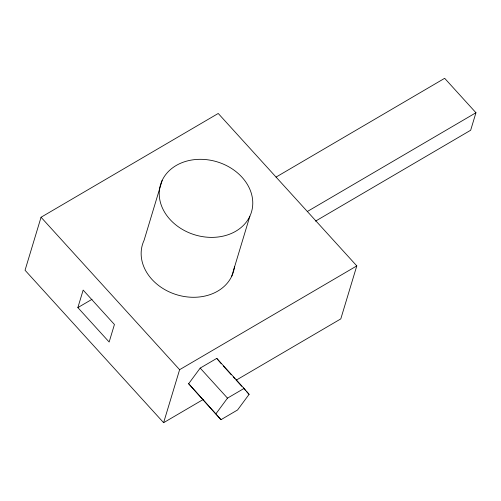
<?xml version="1.0" encoding="UTF-8"?>
<svg xmlns="http://www.w3.org/2000/svg" width="501" height="501" viewBox="0 0 501 501"><rect width="100%" height="100%" fill="white"/><g stroke="black" fill="none" stroke-linecap="round" stroke-linejoin="round"><path stroke-width="0.75" d="M236.372 380.065L340.793 318.893L356.793 265.899L218.229 113.464L41.051 217.252L25.05 270.246L163.614 422.687L203.362 399.403M77.862 307.601L83.153 290.092L114.435 324.504L109.149 342.02L77.862 307.601L92.027 299.304M162.149 180.454L144.063 240.367A47.476 38.164 16.8 0 0 177.523 294.983A47.476 38.164 16.8 0 0 234.487 266.563M163.614 422.687L179.615 369.688L356.793 265.899M231.769 276.151L249.861 216.238A47.476 38.164 16.8 0 0 198.158 159.362A47.476 38.164 16.8 0 0 169.996 219.444A47.476 38.164 16.8 0 0 249.861 216.238M276.051 177.091L444.663 78.313L475.95 112.731L470.664 130.241L315.536 221.116M188.645 383.728L200.187 368.097L216.758 358.39L244.062 388.432L249.097 394.356L237.555 409.981L220.985 419.688L188.645 383.728L220.985 419.688M215.95 413.77L227.492 398.138L244.062 388.432M307.332 211.503L475.95 112.731M223.365 366.043L231.243 374.71M233.341 377.021L234.919 378.756M235.971 379.908L241.745 386.265M243.323 387.999L245.421 390.31M246.473 391.463L249.097 394.356M200.187 368.097L227.492 398.138M41.051 217.252L179.615 369.688M216.758 358.39L221.285 363.72"/></g></svg>
